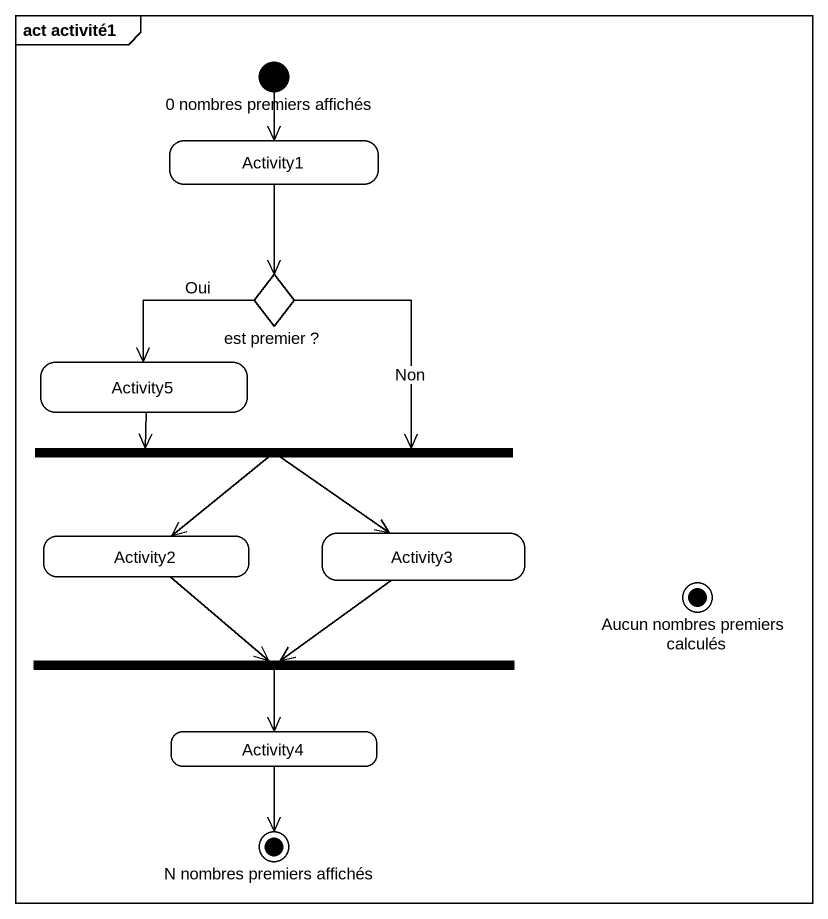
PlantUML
@startuml
mainframe act activité1
hide empty description
state "0 nombres premiers affichés" as i0_nombres_premiers_affichés <<start>>
state Activity1
state "est premier ?" as est_premier <<choice>>
state Activity5
state fork1 <<fork>>
state Activity2
state Activity3
state "Aucun nombres premiers calculés" as Aucun_nombres_premiers <<end>>
state fork2 <<join>>
state Activity4
state "N nombres premiers affichés" as N_nombres_premiers_affichés <<end>>
i0_nombres_premiers_affichés --> Activity1
Activity1 --> est_premier
est_premier --> Activity5 : Oui
est_premier --> fork1 : Non
Activity5 -right-> fork1
fork1 --> Activity2
fork1 --> Activity3
Activity2 --> fork2
Activity3 --> fork2
fork2 --> Activity4
Activity4 --> N_nombres_premiers_affichés
@enduml
